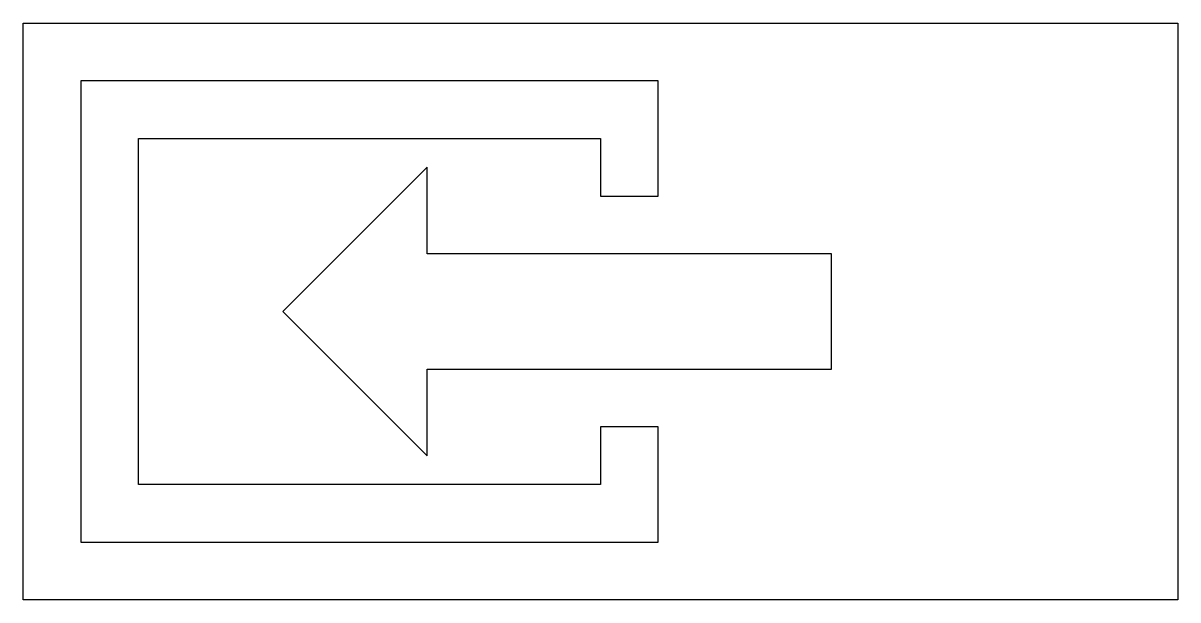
# Model space of a CAD drawing. Extents: x 0 to 40, y 0 to 20.
import ezdxf

# ---------------------------------------------------------------- set-up
doc = ezdxf.new("R2010")
doc.units = 0
doc.header["$LTSCALE"] = 25
doc.header["$MEASUREMENT"] = 0
doc.layers.get('0').update_dxf_attribs({"linetype": 'CONTINUOUS'})

msp = doc.modelspace()

# ---------------------------------------------------------------- linework, layer by layer
at = {"color": 0, "linetype": 'ByBlock'}
for points in [[(0, 0), (0, 20), (40, 20), (40, 0)], [(2, 2), (22, 2), (22, 6), (20, 6), (20, 4), (4, 4), (4, 16), (20, 16), (20, 14), (22, 14), (22, 18), (2, 18)], [(28, 12), (14, 12), (14, 15), (9, 10), (14, 5), (14, 8), (28, 8)]]:
    msp.add_lwpolyline(points, close=True, dxfattribs=at)

doc.saveas('drawing.dxf')
